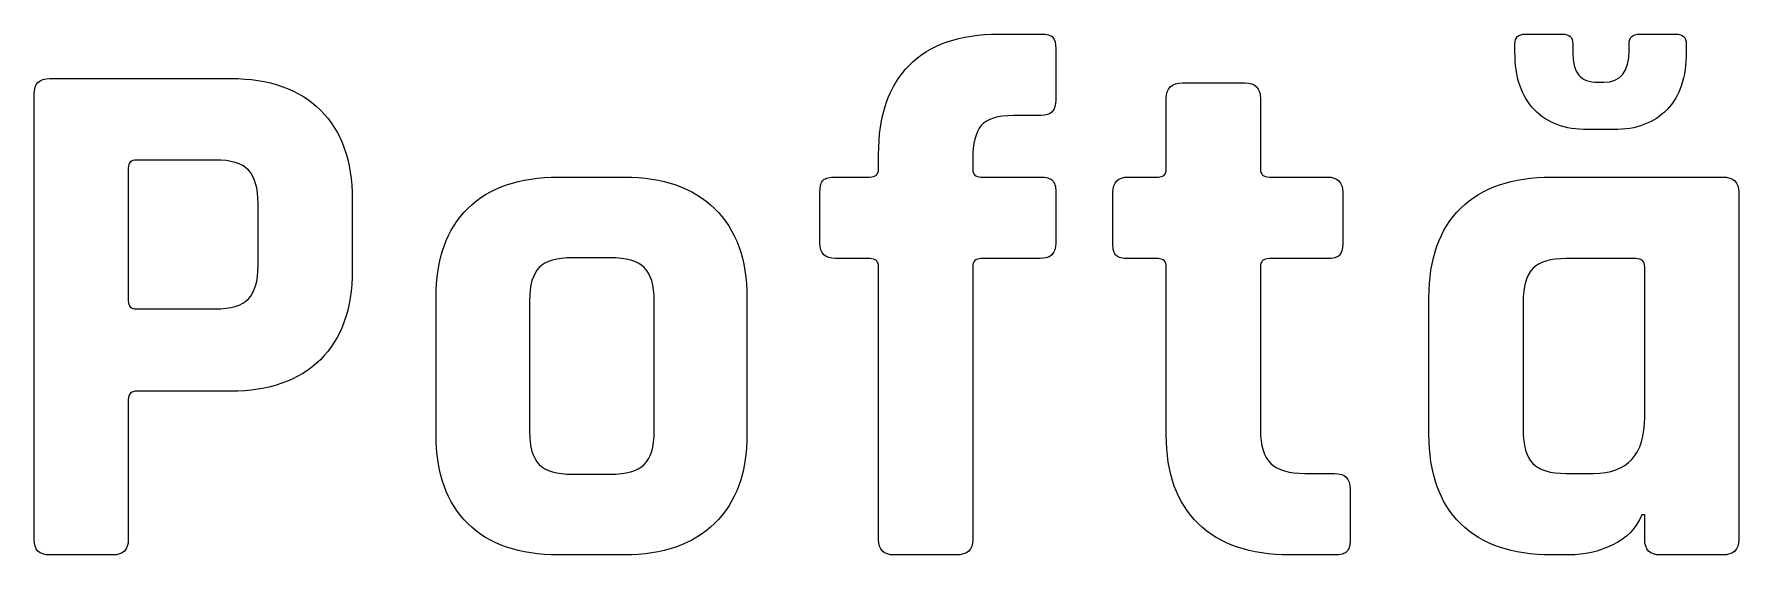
# Model space of a CAD drawing. Extents: x 23 to 195, y 64 to 143.
# Drawn here: x 42.82 to 59.04, y 138.14 to 143.11 of the extents above; entities that cross this region are included whole.
import ezdxf

# ---------------------------------------------------------------- set-up
doc = ezdxf.new("R2010")
doc.units = 0
doc.layers.add('Layer_1', color=7, linetype='CONTINUOUS')

msp = doc.modelspace()

# ---------------------------------------------------------------- linework, layer by layer
at = {"layer": 'Layer_1', "color": 7}
for points in [[(51.995095, 143.105089), (52.397262, 143.105089)], [(57.004857, 143.105089), (57.357635, 143.105089)], [(58.091412, 143.105089), (58.437135, 143.105089)], [(52.538373, 142.963978), (52.538373, 142.477144)], [(56.906079, 142.935755), (56.906079, 143.013366)], [(57.456765, 143.013366), (57.456765, 142.949866)], [(57.992635, 142.949866), (57.992635, 143.013366)], [(58.535912, 143.013366), (58.535912, 142.935755)], [(42.966312, 142.68172), (44.687868, 142.68172)], [(53.744132, 142.639351), (54.336798, 142.639351)], [(57.696301, 142.646478), (57.752746, 142.646478)], [(42.818145, 138.293164), (42.818145, 142.533553)], [(53.58891, 141.820907), (53.58891, 142.491185)], [(54.484965, 142.491185), (54.484965, 141.820907)], [(52.397262, 142.328978), (52.136206, 142.328978)], [(57.844468, 142.194922), (57.597523, 142.194922)], [(50.852095, 141.820978), (50.852095, 141.955033)], [(43.714201, 141.827998), (43.714201, 140.565053)], [(44.539701, 141.905609), (43.791812, 141.905609)], [(51.74815, 141.9127), (51.74815, 141.820978)], [(47.807199, 141.743331), (48.435144, 141.743331)], [(50.294706, 141.115422), (50.294706, 141.602255)], [(50.442873, 141.743366), (50.767428, 141.743366)], [(51.825762, 141.743366), (52.390206, 141.743366)], [(52.538373, 141.602255), (52.538373, 141.115422)], [(53.080557, 141.108296), (53.080557, 141.595129)], [(53.228723, 141.743296), (53.511298, 141.743296)], [(54.569632, 141.743296), (55.119965, 141.743296)], [(55.267779, 141.595129), (55.267779, 141.108296)], [(57.251801, 141.743366), (58.881987, 141.743366)], [(59.036857, 141.5952), (59.036857, 138.2932)], [(44.948923, 140.896664), (44.948923, 141.489331)], [(45.844979, 141.531664), (45.844979, 140.854331)], [(48.301088, 140.974276), (47.941255, 140.974276)], [(50.767428, 140.967255), (50.442873, 140.967255)], [(52.390206, 140.967255), (51.825762, 140.967255)], [(53.511298, 140.967185), (53.228723, 140.967185)], [(55.119965, 140.967185), (54.569632, 140.967185)], [(58.056487, 140.967255), (57.392912, 140.967255)], [(50.852095, 138.2932), (50.852095, 140.889644)], [(51.74815, 140.889644), (51.74815, 138.2932)], [(53.58891, 139.287963), (53.58891, 140.889574)], [(54.484965, 140.889574), (54.484965, 139.330296)], [(58.140801, 139.457366), (58.140801, 140.889644)], [(43.791812, 140.487442), (44.539701, 140.487442)], [(46.643033, 139.295053), (46.643033, 140.593276)], [(47.532033, 140.565053), (47.532033, 139.323276)], [(48.717366, 139.323276), (48.717366, 140.565053)], [(49.59931, 140.593276), (49.59931, 139.295053)], [(56.087987, 139.295089), (56.087987, 140.593311)], [(56.984043, 140.550978), (56.984043, 139.337422)], [(44.687868, 139.704276), (43.798868, 139.704276)], [(43.714201, 139.626664), (43.714201, 138.293164)], [(47.941255, 138.914053), (48.301088, 138.914053)], [(54.908298, 138.921074), (55.190521, 138.921074)], [(57.392912, 138.921144), (57.653968, 138.921144)], [(55.338687, 138.772907), (55.338687, 138.286074)], [(58.140801, 138.2932), (58.140801, 138.526033), (58.112579, 138.526033)], [(43.566034, 138.144998), (42.966312, 138.144998)], [(48.435144, 138.144998), (47.807199, 138.144998)], [(51.592928, 138.145033), (51.000262, 138.145033)], [(55.190521, 138.144963), (54.760132, 138.144963)], [(57.421135, 138.145033), (57.251801, 138.145033)], [(58.881987, 138.145033), (58.288968, 138.145033)]]:
    msp.add_lwpolyline(points, dxfattribs=at)
for points in [[(51.1449, 142.808755), (51.340339, 143.006311), (51.62362, 143.105089), (51.995095, 143.105089)], [(52.397262, 143.105089), (52.454059, 143.105089), (52.4911, 143.094505), (52.510503, 143.073339)], [(52.510503, 143.073339), (52.5292, 143.052172), (52.538373, 143.015483), (52.538373, 142.963978)], [(56.906079, 143.013366), (56.906079, 143.074397), (56.93924, 143.105089), (57.004857, 143.105089)], [(57.357635, 143.105089), (57.423604, 143.105089), (57.456765, 143.074397), (57.456765, 143.013366)], [(57.992635, 143.013366), (57.992635, 143.074397), (58.025796, 143.105089), (58.091412, 143.105089)], [(58.437135, 143.105089), (58.502751, 143.105089), (58.535912, 143.074397), (58.535912, 143.013366)], [(57.089876, 142.385422), (56.967462, 142.512422), (56.906079, 142.695866), (56.906079, 142.935755)], [(57.456765, 142.949866), (57.456765, 142.836978), (57.47511, 142.757955), (57.51321, 142.713505)], [(57.752746, 142.646478), (57.912907, 142.646478), (57.992635, 142.747372), (57.992635, 142.949866)], [(58.535912, 142.935755), (58.535912, 142.695866), (58.474882, 142.512422), (58.352821, 142.385422)], [(50.852095, 141.955033), (50.852095, 142.326508), (50.949814, 142.6112), (51.1449, 142.808755)], [(42.818145, 142.533553), (42.818145, 142.632331), (42.867534, 142.68172), (42.966312, 142.68172)], [(44.687868, 142.68172), (45.054757, 142.68172), (45.339448, 142.581884), (45.54159, 142.381859)], [(53.58891, 142.491185), (53.58891, 142.589963), (53.640415, 142.639351), (53.744132, 142.639351)], [(54.336798, 142.639351), (54.435576, 142.639351), (54.484965, 142.589963), (54.484965, 142.491185)], [(57.51321, 142.713505), (57.550604, 142.668703), (57.611635, 142.646478), (57.696301, 142.646478)], [(52.538373, 142.477144), (52.538373, 142.378366), (52.4911, 142.328978), (52.397262, 142.328978)], [(45.54159, 142.381859), (45.743732, 142.181834), (45.844979, 141.898553), (45.844979, 141.531664)], [(52.136206, 142.328978), (51.98557, 142.328978), (51.883264, 142.297228), (51.829289, 142.233728)], [(57.597523, 142.194922), (57.381271, 142.194922), (57.211937, 142.258422), (57.089876, 142.385422)], [(58.352821, 142.385422), (58.230054, 142.258422), (58.060721, 142.194922), (57.844468, 142.194922)], [(51.829289, 142.233728), (51.775314, 142.170228), (51.74815, 142.062983), (51.74815, 141.9127)], [(43.791812, 141.905609), (43.739954, 141.905609), (43.714201, 141.879503), (43.714201, 141.827998)], [(44.857201, 141.810359), (44.79617, 141.873859), (44.689984, 141.905609), (44.539701, 141.905609)], [(44.948923, 141.489331), (44.948923, 141.639967), (44.918232, 141.746859), (44.857201, 141.810359)], [(50.767428, 141.743366), (50.823873, 141.743366), (50.852095, 141.769119), (50.852095, 141.820978)], [(51.74815, 141.820978), (51.74815, 141.769119), (51.774256, 141.743366), (51.825762, 141.743366)], [(53.511298, 141.743296), (53.562804, 141.743296), (53.58891, 141.769049), (53.58891, 141.820907)], [(54.484965, 141.820907), (54.484965, 141.769049), (54.513187, 141.743296), (54.569632, 141.743296)], [(46.946422, 141.446998), (47.148563, 141.644553), (47.435372, 141.743331), (47.807199, 141.743331)], [(48.435144, 141.743331), (48.802033, 141.743331), (49.087783, 141.643142), (49.292394, 141.44347)], [(50.294706, 141.602255), (50.294706, 141.6587), (50.305289, 141.696094), (50.326456, 141.715144)], [(50.326456, 141.715144), (50.347623, 141.733841), (50.386428, 141.743366), (50.442873, 141.743366)], [(52.390206, 141.743366), (52.44665, 141.743366), (52.485809, 141.732783), (52.506623, 141.711616)], [(52.506623, 141.711616), (52.527789, 141.69045), (52.538373, 141.654114), (52.538373, 141.602255)], [(53.080557, 141.595129), (53.080557, 141.693907), (53.130298, 141.743296), (53.228723, 141.743296)], [(55.119965, 141.743296), (55.218743, 141.743296), (55.267779, 141.693907), (55.267779, 141.595129)], [(56.391023, 141.447033), (56.593165, 141.644589), (56.880326, 141.743366), (57.251801, 141.743366)], [(58.881987, 141.743366), (58.985351, 141.743366), (59.036857, 141.693978), (59.036857, 141.5952)], [(46.643033, 140.593276), (46.643033, 140.964751), (46.743927, 141.249442), (46.946422, 141.446998)], [(49.292394, 141.44347), (49.497005, 141.243445), (49.59931, 140.960164), (49.59931, 140.593276)], [(56.087987, 140.593311), (56.087987, 140.964786), (56.188882, 141.249478), (56.391023, 141.447033)], [(50.442873, 140.967255), (50.344095, 140.967255), (50.294706, 141.016644), (50.294706, 141.115422)], [(52.538373, 141.115422), (52.538373, 141.016644), (52.488984, 140.967255), (52.390206, 140.967255)], [(53.11266, 140.995407), (53.091493, 141.014104), (53.080557, 141.051851), (53.080557, 141.108296)], [(55.267779, 141.108296), (55.267779, 141.056438), (55.257196, 141.020101), (55.236382, 140.998935)], [(47.941255, 140.974276), (47.790619, 140.974276), (47.684785, 140.943584), (47.623755, 140.882553)], [(48.622116, 140.882553), (48.558616, 140.943584), (48.451372, 140.974276), (48.301088, 140.974276)], [(50.852095, 140.889644), (50.852095, 140.941503), (50.823873, 140.967255), (50.767428, 140.967255)], [(51.825762, 140.967255), (51.774256, 140.967255), (51.74815, 140.941503), (51.74815, 140.889644)], [(53.228723, 140.967185), (53.172632, 140.967185), (53.133826, 140.976357), (53.11266, 140.995407)], [(53.58891, 140.889574), (53.58891, 140.941432), (53.562804, 140.967185), (53.511298, 140.967185)], [(54.569632, 140.967185), (54.513187, 140.967185), (54.484965, 140.941432), (54.484965, 140.889574)], [(55.236382, 140.998935), (55.215215, 140.977768), (55.17641, 140.967185), (55.119965, 140.967185)], [(57.392912, 140.967255), (57.242276, 140.967255), (57.136443, 140.935505), (57.075412, 140.872005)], [(58.140801, 140.889644), (58.140801, 140.941503), (58.112579, 140.967255), (58.056487, 140.967255)], [(44.857201, 140.582692), (44.918232, 140.646192), (44.948923, 140.750967), (44.948923, 140.896664)], [(45.844979, 140.854331), (45.844979, 140.487442), (45.743732, 140.203809), (45.54159, 140.004137)], [(47.623755, 140.882553), (47.562372, 140.82117), (47.532033, 140.715337), (47.532033, 140.565053)], [(48.717366, 140.565053), (48.717366, 140.715337), (48.685616, 140.82117), (48.622116, 140.882553)], [(57.075412, 140.872005), (57.014382, 140.808505), (56.984043, 140.701261), (56.984043, 140.550978)], [(43.714201, 140.565053), (43.714201, 140.513195), (43.739954, 140.487442), (43.791812, 140.487442)], [(44.539701, 140.487442), (44.689984, 140.487442), (44.79617, 140.519192), (44.857201, 140.582692)], [(45.54159, 140.004137), (45.339448, 139.804112), (45.054757, 139.704276), (44.687868, 139.704276)], [(43.798868, 139.704276), (43.742423, 139.704276), (43.714201, 139.678523), (43.714201, 139.626664)], [(47.532033, 139.323276), (47.532033, 139.172639), (47.562372, 139.066806), (47.623755, 139.005776)], [(48.622116, 139.005776), (48.685616, 139.066806), (48.717366, 139.172639), (48.717366, 139.323276)], [(54.484965, 139.330296), (54.484965, 139.184599), (54.517773, 139.079824), (54.583743, 139.016324)], [(56.984043, 139.337422), (56.984043, 139.186786), (57.014382, 139.079894), (57.075412, 139.016394)], [(57.653968, 138.921144), (57.978523, 138.921144), (58.140801, 139.09965), (58.140801, 139.457366)], [(46.946422, 138.441331), (46.743927, 138.638887), (46.643033, 138.923226), (46.643033, 139.295053)], [(49.59931, 139.295053), (49.59931, 138.928164), (49.497005, 138.644531), (49.292394, 138.444859)], [(53.895826, 138.441296), (53.691215, 138.638851), (53.58891, 138.921074), (53.58891, 139.287963)], [(56.391023, 138.441366), (56.188882, 138.638922), (56.087987, 138.923261), (56.087987, 139.295089)], [(47.623755, 139.005776), (47.684785, 138.944392), (47.790619, 138.914053), (47.941255, 138.914053)], [(48.301088, 138.914053), (48.451372, 138.914053), (48.558616, 138.944392), (48.622116, 139.005776)], [(54.583743, 139.016324), (54.649712, 138.952824), (54.757662, 138.921074), (54.908298, 138.921074)], [(57.075412, 139.016394), (57.136443, 138.952894), (57.242276, 138.921144), (57.392912, 138.921144)], [(55.190521, 138.921074), (55.289298, 138.921074), (55.338687, 138.871685), (55.338687, 138.772907)], [(58.112579, 138.526033), (58.060721, 138.399033), (57.969351, 138.303783), (57.837765, 138.240283)], [(47.807199, 138.144998), (47.435372, 138.144998), (47.148563, 138.243776), (46.946422, 138.441331)], [(49.292394, 138.444859), (49.087783, 138.244834), (48.802033, 138.144998), (48.435144, 138.144998)], [(54.760132, 138.144963), (54.388304, 138.144963), (54.100437, 138.24374), (53.895826, 138.441296)], [(57.251801, 138.145033), (56.880326, 138.145033), (56.593165, 138.243811), (56.391023, 138.441366)], [(42.966312, 138.144998), (42.867534, 138.144998), (42.818145, 138.194387), (42.818145, 138.293164)], [(43.714201, 138.293164), (43.714201, 138.194387), (43.664812, 138.144998), (43.566034, 138.144998)], [(51.000262, 138.145033), (50.901484, 138.145033), (50.852095, 138.194422), (50.852095, 138.2932)], [(51.74815, 138.2932), (51.74815, 138.194422), (51.696292, 138.145033), (51.592928, 138.145033)], [(55.338687, 138.286074), (55.338687, 138.234215), (55.327751, 138.197879), (55.306937, 138.176713)], [(57.837765, 138.240283), (57.705826, 138.176783), (57.566832, 138.145033), (57.421135, 138.145033)], [(58.288968, 138.145033), (58.190543, 138.145033), (58.140801, 138.194422), (58.140801, 138.2932)], [(59.036857, 138.2932), (59.036857, 138.194422), (58.985351, 138.145033), (58.881987, 138.145033)], [(55.306937, 138.176713), (55.285418, 138.155546), (55.246965, 138.144963), (55.190521, 138.144963)]]:
    msp.add_open_spline(points, degree=3, dxfattribs=at)

doc.saveas('drawing.dxf')
